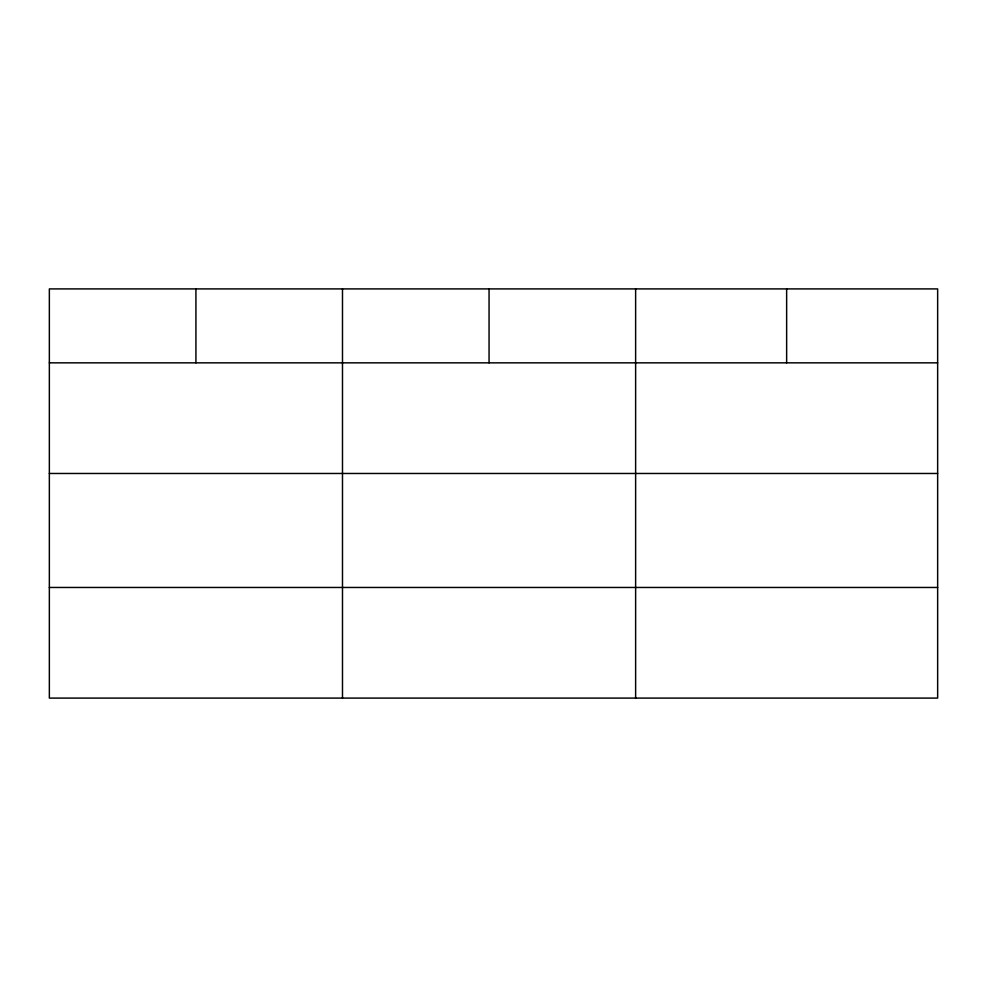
<?xml version="1.0" encoding="UTF-8"?>
<svg xmlns="http://www.w3.org/2000/svg" width="987" height="987" viewBox="0 0 987 987"><rect width="100%" height="100%" fill="white"/><g stroke="black" fill="none" stroke-linecap="round" stroke-linejoin="round"><path stroke-width="1.48" d="M937.65 473.476L937.65 288.907L49.35 288.907L49.35 698.093L937.65 698.093L937.65 473.476L49.35 473.476M49.35 362.846L937.65 362.846M49.35 587.462L937.65 587.462M786.639 288.907L786.639 362.846M635.628 288.907L635.628 698.093M489.058 288.907L489.058 362.846M342.489 288.907L342.489 698.093M195.919 288.907L195.919 362.846"/></g></svg>
